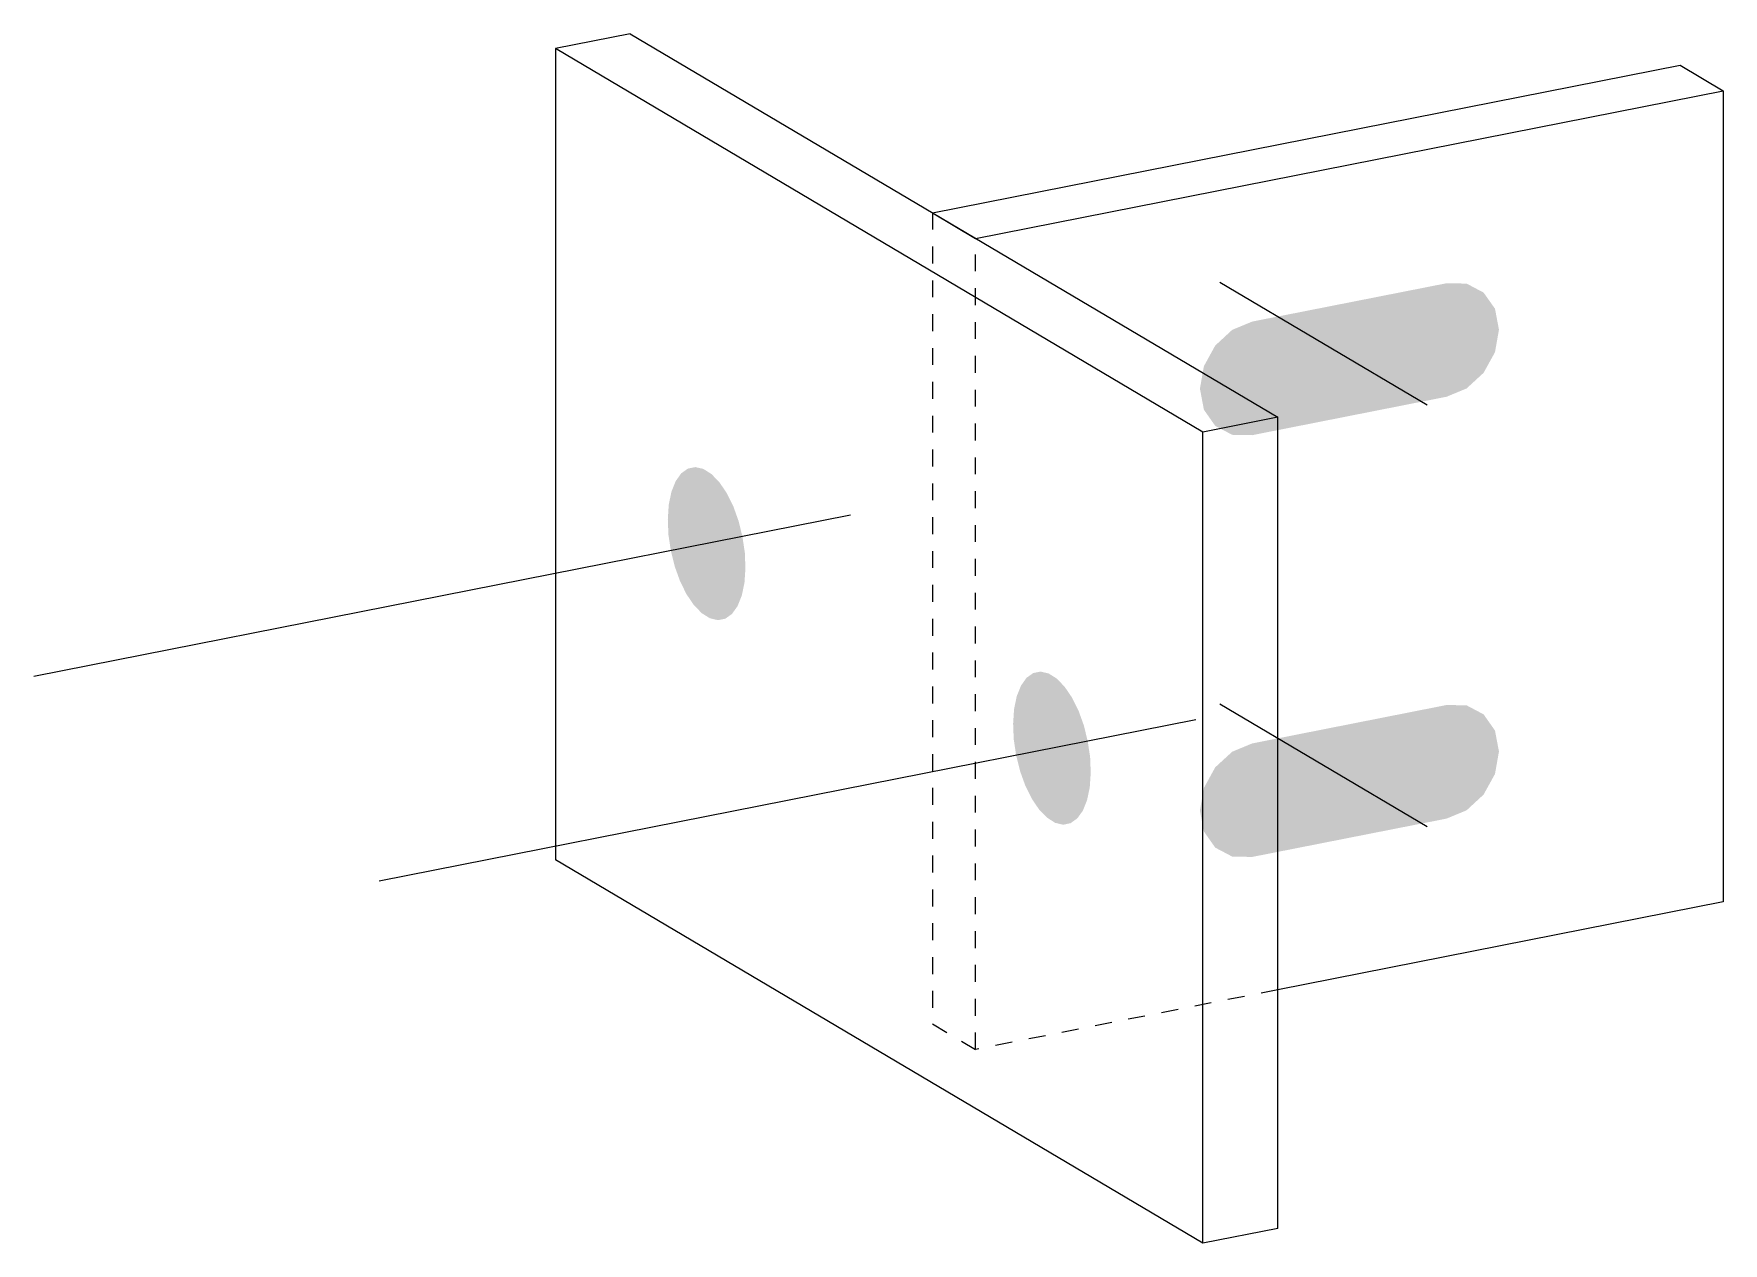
# Model space of a CAD drawing. Header units: millimetres. Extents: x 2 to 16240, y -61 to 156.
# Drawn here: x 16043.9 to 16239.6, y 2.4 to 142.5 of the extents above; entities that cross this region are included whole.
import ezdxf

# ---------------------------------------------------------------- set-up
doc = ezdxf.new("R2010")
doc.units = ezdxf.units.MM
doc.linetypes.add('DXK_LINE_DOT2', pattern=[3.9198, 1.9599, -1.9599])
doc.layers.add('STÅL', color=7, linetype='Continuous')

msp = doc.modelspace()

# ---------------------------------------------------------------- hatches: boundary and pattern name
at = {"layer": 'STÅL', "linetype": 'Continuous'}
for points in [[(16180.74, 106.39), (16179.43, 104), (16178.97, 101.39), (16179.43, 98.96), (16180.74, 97.09), (16182.71, 96.05), (16185.03, 96.01), (16207.54, 100.46), (16209.86, 101.42), (16211.83, 103.23), (16213.15, 105.62), (16213.61, 108.23), (16213.15, 110.66), (16211.83, 112.53), (16209.86, 113.57), (16207.54, 113.61), (16185.03, 109.17), (16182.71, 108.21)], [(16125.97, 84.27), (16126.25, 82.41), (16126.32, 80.6), (16126.21, 78.92), (16125.9, 77.43), (16125.41, 76.21), (16124.76, 75.3), (16123.99, 74.75), (16123.13, 74.58), (16122.2, 74.8), (16121.26, 75.39), (16120.34, 76.34), (16119.49, 77.59), (16118.74, 79.11), (16118.13, 80.81), (16117.68, 82.63), (16117.4, 84.48), (16117.33, 86.29), (16117.44, 87.97), (16117.75, 89.46), (16118.24, 90.68), (16118.88, 91.59), (16119.66, 92.14), (16120.52, 92.31), (16121.45, 92.1), (16122.39, 91.5), (16123.3, 90.56), (16124.16, 89.3), (16124.91, 87.79), (16125.52, 86.08)], [(16165.97, 60.57), (16166.25, 58.72), (16166.32, 56.91), (16166.21, 55.22), (16165.9, 53.74), (16165.41, 52.51), (16164.76, 51.61), (16163.99, 51.06), (16163.13, 50.88), (16162.2, 51.1), (16161.26, 51.7), (16160.34, 52.64), (16159.49, 53.9), (16158.74, 55.41), (16158.13, 57.11), (16157.68, 58.93), (16157.4, 60.79), (16157.33, 62.59), (16157.44, 64.28), (16157.75, 65.77), (16158.24, 66.99), (16158.88, 67.9), (16159.66, 68.45), (16160.52, 68.62), (16161.45, 68.4), (16162.39, 67.81), (16163.3, 66.86), (16164.16, 65.6), (16164.91, 64.09), (16165.52, 62.39)], [(16180.74, 57.53), (16179.43, 55.14), (16178.97, 52.53), (16179.43, 50.1), (16180.74, 48.23), (16182.71, 47.19), (16185.03, 47.15), (16207.54, 51.59), (16209.86, 52.55), (16211.83, 54.37), (16213.15, 56.76), (16213.61, 59.37), (16213.15, 61.79), (16211.83, 63.67), (16209.86, 64.71), (16207.54, 64.75), (16185.03, 60.3), (16182.71, 59.34)]]:
    msp.add_hatch(color=96, dxfattribs=at).paths.add_polyline_path(points)

# ---------------------------------------------------------------- linework, layer by layer
at = {"layer": 'STÅL', "color": 2, "linetype": 'Continuous'}
for p, q in [((16112.98, 142.51), (16104.32, 140.8)), ((16112.98, 142.51), (16187.98, 98.08)), ((16179.32, 96.37), (16104.32, 140.8)), ((16104.32, 140.8), (16104.32, 46.83)), ((16147.98, 121.78), (16234.59, 138.88)), ((16234.59, 138.88), (16239.59, 135.91)), ((16152.98, 118.81), (16239.59, 135.91)), ((16239.59, 135.91), (16239.59, 41.94)), ((16147.98, 121.78), (16152.98, 118.81)), ((16187.98, 98.08), (16179.32, 96.37)), ((16187.98, 4.11), (16187.98, 98.08)), ((16179.32, 2.4), (16179.32, 96.37)), ((16179.32, 2.4), (16104.32, 46.83)), ((16239.59, 41.94), (16187.98, 31.76)), ((16187.98, 4.11), (16179.32, 2.4))]:
    msp.add_line(p, q, dxfattribs=at)
at = {"layer": 'STÅL', "color": 7, "linetype": 'DXK_LINE_DOT2'}
for p, q in [((16147.98, 121.78), (16147.98, 27.81)), ((16152.98, 24.84), (16152.98, 118.81)), ((16187.98, 31.76), (16152.98, 24.84)), ((16147.98, 27.81), (16152.98, 24.84))]:
    msp.add_line(p, q, dxfattribs=at)
at = {"layer": 'STÅL', "color": 96, "linetype": 'Continuous'}
for p, q in [((16205.29, 99.48), (16181.29, 113.7)), ((16138.49, 86.74), (16043.88, 68.06)), ((16205.29, 50.62), (16181.29, 64.83)), ((16178.49, 63.04), (16083.88, 44.36))]:
    msp.add_line(p, q, dxfattribs=at)

doc.saveas('drawing.dxf')
